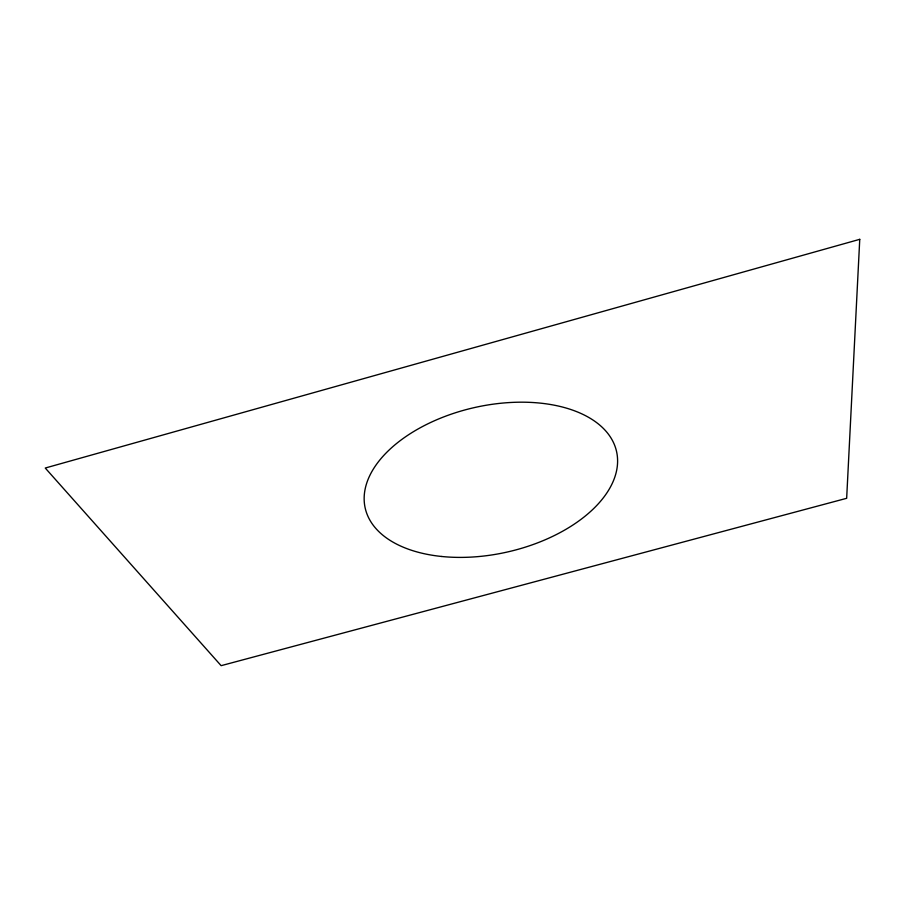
<?xml version="1.0" encoding="UTF-8"?>
<svg xmlns="http://www.w3.org/2000/svg" width="905" height="905" viewBox="0 0 905 905"><rect width="100%" height="100%" fill="white"/><g stroke="black" fill="none" stroke-linecap="round" stroke-linejoin="round"><path stroke-width="1.36" d="M859.75 239.327L846.661 498.304L221.125 665.673L45.25 468.032L859.75 239.327M441.583 556.473A128.815 74.063 -12.7 0 0 616.622 451.81A128.815 74.063 -12.7 0 0 414.433 431.085A128.815 74.063 -12.7 0 0 441.583 556.473"/></g></svg>
